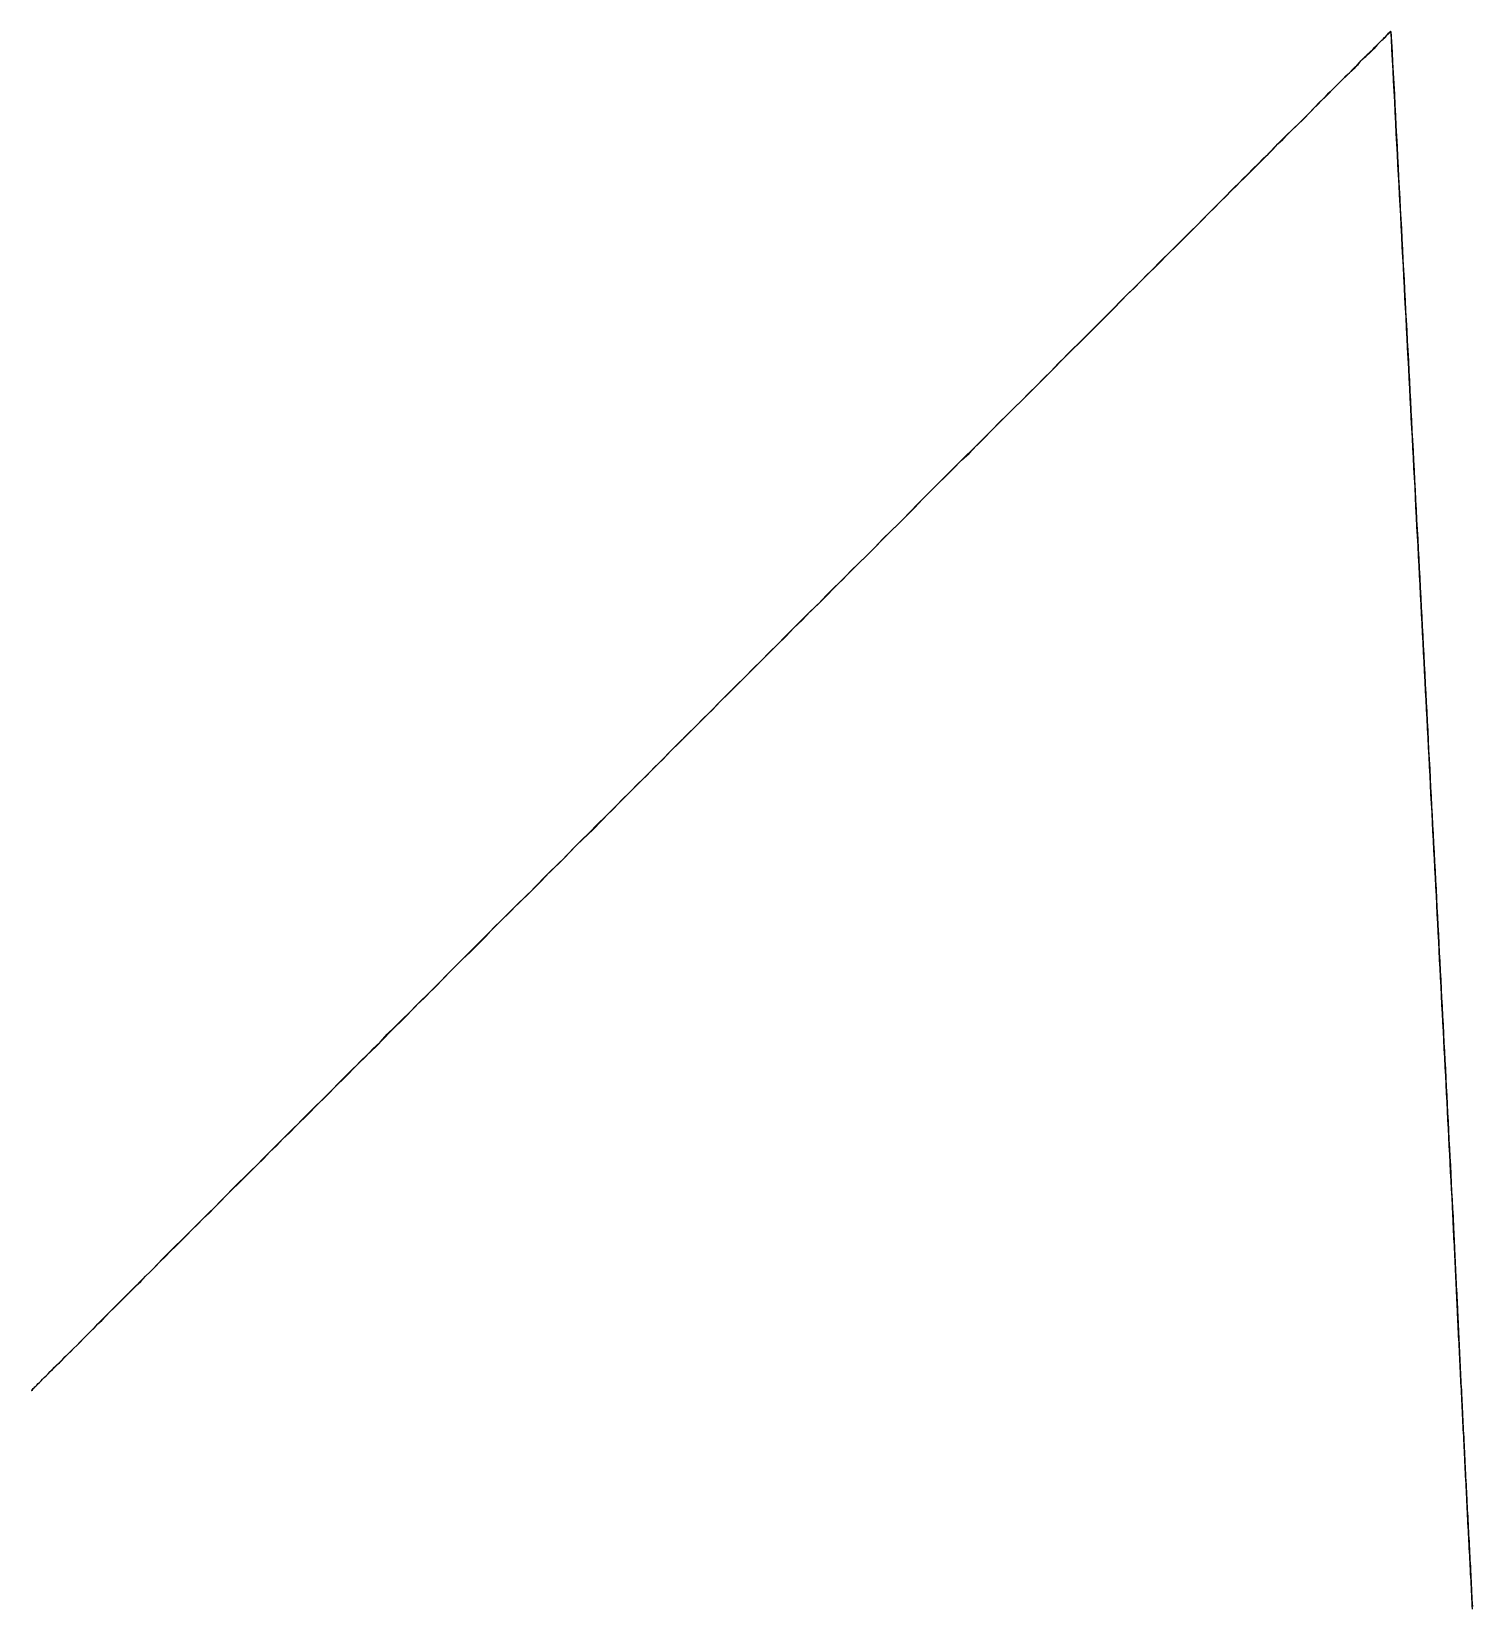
# Model space of a CAD drawing. Extents: x -0.7 to 36.3, y -28.5 to 29.4.
# Drawn here: x 6.5193 to 6.686, y -20.6795 to -20.4973 of the extents above; entities that cross this region are included whole.
import ezdxf

# ---------------------------------------------------------------- set-up
doc = ezdxf.new("R2010")
doc.units = 0
doc.layers.add('VECTOR_ETCH', color=5, linetype='CONTINUOUS')

msp = doc.modelspace()

# ---------------------------------------------------------------- linework, layer by layer
at = {"layer": 'VECTOR_ETCH'}
for points in [[(6.686, -20.6798, 0), (6.68598, -20.6794, 0), (6.68596, -20.679, 0), (6.68594, -20.6786, 0), (6.68592, -20.6782, 0), (6.68589, -20.6777, 0), (6.68587, -20.6773, 0), (6.68585, -20.6769, 0), (6.68583, -20.6765, 0), (6.68581, -20.6761, 0), (6.68578, -20.6757, 0), (6.68576, -20.6752, 0), (6.68574, -20.6748, 0), (6.68572, -20.6744, 0), (6.6857, -20.674, 0), (6.68568, -20.6736, 0), (6.68565, -20.6732, 0), (6.68563, -20.6727, 0), (6.68561, -20.6723, 0), (6.68559, -20.6719, 0), (6.68557, -20.6715, 0), (6.68555, -20.6711, 0), (6.68553, -20.6707, 0), (6.6855, -20.6703, 0), (6.68548, -20.6698, 0), (6.68546, -20.6694, 0), (6.68544, -20.669, 0), (6.68542, -20.6686, 0), (6.6854, -20.6682, 0), (6.68538, -20.6678, 0), (6.68535, -20.6673, 0), (6.68533, -20.6669, 0), (6.68531, -20.6665, 0), (6.68529, -20.6661, 0), (6.68527, -20.6657, 0), (6.68525, -20.6653, 0), (6.68523, -20.6648, 0), (6.68521, -20.6644, 0), (6.68519, -20.664, 0), (6.68516, -20.6636, 0), (6.68514, -20.6632, 0), (6.68512, -20.6628, 0), (6.6851, -20.6623, 0), (6.68508, -20.6619, 0), (6.68506, -20.6615, 0), (6.68504, -20.6611, 0), (6.68502, -20.6607, 0), (6.685, -20.6603, 0), (6.68498, -20.6598, 0), (6.68496, -20.6594, 0), (6.68494, -20.659, 0), (6.68491, -20.6586, 0), (6.68489, -20.6582, 0), (6.68487, -20.6578, 0), (6.68485, -20.6573, 0), (6.68483, -20.6569, 0), (6.68481, -20.6565, 0), (6.68479, -20.6561, 0), (6.68477, -20.6557, 0), (6.68475, -20.6553, 0), (6.68473, -20.6548, 0), (6.68471, -20.6544, 0), (6.68469, -20.654, 0), (6.68467, -20.6536, 0), (6.68465, -20.6532, 0), (6.68463, -20.6528, 0), (6.68461, -20.6523, 0), (6.68459, -20.6519, 0), (6.68457, -20.6515, 0), (6.68455, -20.6511, 0), (6.68453, -20.6507, 0), (6.68451, -20.6503, 0), (6.68448, -20.6498, 0), (6.68446, -20.6494, 0), (6.68444, -20.649, 0), (6.68442, -20.6486, 0), (6.6844, -20.6482, 0), (6.68438, -20.6478, 0), (6.68436, -20.6473, 0), (6.68434, -20.6469, 0), (6.68432, -20.6465, 0), (6.6843, -20.6461, 0), (6.68428, -20.6457, 0), (6.68426, -20.6452, 0), (6.68424, -20.6448, 0), (6.68422, -20.6444, 0), (6.6842, -20.644, 0), (6.68418, -20.6436, 0), (6.68416, -20.6432, 0), (6.68414, -20.6427, 0), (6.68412, -20.6423, 0), (6.6841, -20.6419, 0), (6.68408, -20.6415, 0), (6.68406, -20.6411, 0), (6.68404, -20.6407, 0), (6.68402, -20.6402, 0), (6.684, -20.6398, 0), (6.68398, -20.6394, 0), (6.68396, -20.639, 0), (6.68394, -20.6386, 0), (6.68392, -20.6381, 0), (6.6839, -20.6377, 0), (6.68388, -20.6373, 0), (6.68386, -20.6369, 0), (6.68384, -20.6365, 0), (6.68382, -20.6361, 0), (6.6838, -20.6356, 0), (6.68378, -20.6352, 0), (6.68376, -20.6348, 0), (6.68373, -20.6342, 0), (6.68368, -20.6332, 0), (6.68363, -20.6322, 0), (6.68358, -20.6312, 0), (6.68353, -20.6302, 0), (6.68347, -20.6292, 0), (6.68342, -20.6282, 0), (6.68337, -20.6272, 0), (6.68332, -20.6262, 0), (6.68327, -20.6252, 0), (6.68321, -20.6242, 0), (6.68316, -20.6232, 0), (6.68311, -20.6222, 0), (6.68306, -20.6211, 0), (6.683, -20.6201, 0), (6.68295, -20.6191, 0), (6.6829, -20.6181, 0), (6.68285, -20.6171, 0), (6.68279, -20.616, 0), (6.68274, -20.615, 0), (6.68269, -20.614, 0), (6.68263, -20.613, 0), (6.68258, -20.6119, 0), (6.68252, -20.6109, 0), (6.68247, -20.6099, 0), (6.68242, -20.6088, 0), (6.68236, -20.6078, 0), (6.68231, -20.6067, 0), (6.68225, -20.6057, 0), (6.6822, -20.6047, 0), (6.68215, -20.6036, 0), (6.68209, -20.6026, 0), (6.68204, -20.6015, 0), (6.68198, -20.6005, 0), (6.68193, -20.5994, 0), (6.68187, -20.5983, 0), (6.68182, -20.5973, 0), (6.68176, -20.5962, 0), (6.68171, -20.5952, 0), (6.68165, -20.5941, 0), (6.68159, -20.593, 0), (6.68154, -20.592, 0), (6.68148, -20.5909, 0), (6.68143, -20.5898, 0), (6.68137, -20.5888, 0), (6.68132, -20.5877, 0), (6.68126, -20.5866, 0), (6.6812, -20.5855, 0), (6.68115, -20.5845, 0), (6.68109, -20.5834, 0), (6.68103, -20.5823, 0), (6.68098, -20.5812, 0), (6.68092, -20.5801, 0), (6.68086, -20.579, 0), (6.68081, -20.5779, 0), (6.68075, -20.5768, 0), (6.68069, -20.5757, 0), (6.68063, -20.5746, 0), (6.68058, -20.5736, 0), (6.68052, -20.5725, 0), (6.68046, -20.5713, 0), (6.6804, -20.5702, 0), (6.68035, -20.5691, 0), (6.68029, -20.568, 0), (6.68023, -20.5669, 0), (6.68017, -20.5658, 0), (6.68011, -20.5647, 0), (6.68005, -20.5636, 0), (6.68, -20.5625, 0), (6.67994, -20.5613, 0), (6.67988, -20.5602, 0), (6.67982, -20.5591, 0), (6.67976, -20.558, 0), (6.6797, -20.5568, 0), (6.67964, -20.5557, 0), (6.67958, -20.5546, 0), (6.67952, -20.5535, 0), (6.67946, -20.5523, 0), (6.67941, -20.5512, 0), (6.67935, -20.55, 0), (6.67929, -20.5489, 0), (6.67923, -20.5478, 0), (6.67917, -20.5466, 0), (6.67911, -20.5455, 0), (6.67905, -20.5443, 0), (6.67899, -20.5432, 0), (6.67892, -20.542, 0), (6.67886, -20.5409, 0), (6.6788, -20.5397, 0), (6.67874, -20.5386, 0), (6.67868, -20.5374, 0), (6.67862, -20.5363, 0), (6.67856, -20.5351, 0), (6.6785, -20.5339, 0), (6.67844, -20.5328, 0), (6.67838, -20.5316, 0), (6.67832, -20.5304, 0), (6.67825, -20.5293, 0), (6.67819, -20.5281, 0), (6.67813, -20.5269, 0), (6.67807, -20.5257, 0), (6.67801, -20.5245, 0), (6.67794, -20.5234, 0), (6.67788, -20.5222, 0), (6.67782, -20.521, 0), (6.67776, -20.5198, 0), (6.6777, -20.5186, 0), (6.67763, -20.5174, 0), (6.67757, -20.5162, 0), (6.67751, -20.5151, 0), (6.67744, -20.5139, 0), (6.67738, -20.5127, 0), (6.67732, -20.5115, 0), (6.67726, -20.5103, 0), (6.67719, -20.5091, 0), (6.67713, -20.5079, 0), (6.67707, -20.5066, 0), (6.677, -20.5054, 0), (6.67694, -20.5042, 0), (6.67687, -20.503, 0), (6.67681, -20.5018, 0), (6.67675, -20.5006, 0), (6.67668, -20.4994, 0), (6.67662, -20.4981, 0), (6.67657, -20.4973, 0), (6.67652, -20.4973, 0), (6.67642, -20.4974, 0), (6.67625, -20.4976, 0), (6.67602, -20.4978, 0), (6.67574, -20.4981, 0), (6.67541, -20.4984, 0), (6.67501, -20.4988, 0), (6.67457, -20.4993, 0), (6.67407, -20.4998, 0), (6.67352, -20.5003, 0), (6.67291, -20.5009, 0), (6.67226, -20.5016, 0), (6.67156, -20.5023, 0), (6.67081, -20.503, 0), (6.67001, -20.5038, 0), (6.66917, -20.5047, 0), (6.66828, -20.5055, 0), (6.66735, -20.5065, 0), (6.66637, -20.5075, 0), (6.66535, -20.5085, 0), (6.66429, -20.5095, 0), (6.66319, -20.5106, 0), (6.66205, -20.5118, 0), (6.66088, -20.513, 0), (6.65966, -20.5142, 0), (6.65841, -20.5154, 0), (6.65712, -20.5167, 0), (6.6558, -20.518, 0), (6.65445, -20.5194, 0), (6.65306, -20.5208, 0), (6.65165, -20.5222, 0), (6.6502, -20.5236, 0), (6.64872, -20.5251, 0), (6.64721, -20.5266, 0), (6.64568, -20.5281, 0), (6.64412, -20.5297, 0), (6.64253, -20.5313, 0), (6.64093, -20.5329, 0), (6.63929, -20.5345, 0), (6.63764, -20.5362, 0), (6.63596, -20.5379, 0), (6.63426, -20.5396, 0), (6.63254, -20.5413, 0), (6.63081, -20.543, 0), (6.62905, -20.5448, 0), (6.62728, -20.5465, 0), (6.6255, -20.5483, 0), (6.6237, -20.5501, 0), (6.62189, -20.5519, 0), (6.62006, -20.5538, 0), (6.61822, -20.5556, 0), (6.61637, -20.5575, 0), (6.61451, -20.5593, 0), (6.61265, -20.5612, 0), (6.61077, -20.5631, 0), (6.60889, -20.5649, 0), (6.607, -20.5668, 0), (6.60511, -20.5687, 0), (6.60322, -20.5706, 0), (6.60132, -20.5725, 0), (6.59942, -20.5744, 0), (6.59752, -20.5763, 0), (6.59562, -20.5782, 0), (6.59372, -20.5801, 0), (6.59182, -20.582, 0), (6.58993, -20.5839, 0), (6.58804, -20.5858, 0), (6.58615, -20.5877, 0), (6.58428, -20.5896, 0), (6.58241, -20.5914, 0), (6.58054, -20.5933, 0), (6.57869, -20.5951, 0), (6.57684, -20.597, 0), (6.57501, -20.5988, 0), (6.57319, -20.6006, 0), (6.57138, -20.6024, 0), (6.56959, -20.6042, 0), (6.56781, -20.606, 0), (6.56605, -20.6078, 0), (6.5643, -20.6095, 0), (6.56258, -20.6113, 0), (6.56087, -20.613, 0), (6.55918, -20.6147, 0), (6.55751, -20.6163, 0), (6.55587, -20.618, 0), (6.55424, -20.6196, 0), (6.55264, -20.6212, 0), (6.55107, -20.6228, 0), (6.54952, -20.6243, 0), (6.548, -20.6258, 0), (6.54651, -20.6273, 0), (6.54504, -20.6288, 0), (6.54361, -20.6302, 0), (6.54221, -20.6316, 0), (6.54083, -20.633, 0), (6.53949, -20.6343, 0), (6.53819, -20.6356, 0), (6.53692, -20.6369, 0), (6.53568, -20.6381, 0), (6.53449, -20.6393, 0), (6.53333, -20.6405, 0), (6.5322, -20.6416, 0), (6.53112, -20.6427, 0), (6.53008, -20.6437, 0), (6.52908, -20.6447, 0), (6.52813, -20.6457, 0), (6.52721, -20.6466, 0), (6.52635, -20.6475, 0), (6.52552, -20.6483, 0), (6.52475, -20.6491, 0), (6.52402, -20.6498, 0), (6.52334, -20.6505, 0), (6.52271, -20.6511, 0), (6.52213, -20.6517, 0), (6.5216, -20.6522, 0), (6.52113, -20.6527, 0), (6.5207, -20.6531, 0), (6.52034, -20.6535, 0), (6.52002, -20.6538, 0), (6.51977, -20.6541, 0), (6.51957, -20.6543, 0), (6.51943, -20.6544, 0), (6.51935, -20.6545, 0), (6.51933, -20.6545, 0), (6.51934, -20.6545, 0), (6.51937, -20.6545, 0), (6.51941, -20.6544, 0), (6.51946, -20.6544, 0), (6.51953, -20.6543, 0), (6.51962, -20.6542, 0), (6.51972, -20.6541, 0), (6.51983, -20.654, 0), (6.51996, -20.6539, 0), (6.5201, -20.6537, 0), (6.52026, -20.6536, 0), (6.52043, -20.6534, 0), (6.52061, -20.6532, 0), (6.52081, -20.653, 0), (6.52102, -20.6528, 0), (6.52125, -20.6526, 0), (6.52149, -20.6523, 0), (6.52174, -20.6521, 0), (6.522, -20.6518, 0), (6.52228, -20.6515, 0), (6.52257, -20.6513, 0), (6.52288, -20.651, 0), (6.52319, -20.6506, 0), (6.52352, -20.6503, 0), (6.52386, -20.65, 0), (6.52421, -20.6496, 0), (6.52458, -20.6493, 0), (6.52495, -20.6489, 0), (6.52534, -20.6485, 0), (6.52574, -20.6481, 0), (6.52615, -20.6477, 0), (6.52658, -20.6473, 0), (6.52701, -20.6468, 0), (6.52746, -20.6464, 0), (6.52791, -20.6459, 0), (6.52838, -20.6454, 0), (6.52886, -20.645, 0), (6.52935, -20.6445, 0), (6.52985, -20.644, 0), (6.53036, -20.6435, 0), (6.53088, -20.6429, 0), (6.53141, -20.6424, 0), (6.53196, -20.6419, 0), (6.53251, -20.6413, 0), (6.53307, -20.6408, 0), (6.53364, -20.6402, 0), (6.53422, -20.6396, 0), (6.53481, -20.639, 0), (6.53541, -20.6384, 0), (6.53602, -20.6378, 0), (6.53664, -20.6372, 0), (6.53726, -20.6366, 0), (6.5379, -20.6359, 0), (6.53854, -20.6353, 0), (6.53919, -20.6346, 0), (6.53986, -20.634, 0), (6.54053, -20.6333, 0), (6.5412, -20.6326, 0), (6.54189, -20.6319, 0), (6.54259, -20.6312, 0), (6.54329, -20.6305, 0), (6.544, -20.6298, 0), (6.54471, -20.6291, 0), (6.54544, -20.6284, 0), (6.54617, -20.6277, 0), (6.54691, -20.6269, 0), (6.54766, -20.6262, 0), (6.54841, -20.6254, 0), (6.54917, -20.6247, 0), (6.54994, -20.6239, 0), (6.55072, -20.6231, 0), (6.5515, -20.6223, 0), (6.55228, -20.6215, 0), (6.55308, -20.6208, 0), (6.55388, -20.62, 0), (6.55468, -20.6191, 0), (6.55549, -20.6183, 0), (6.55631, -20.6175, 0), (6.55714, -20.6167, 0), (6.55796, -20.6159, 0), (6.5588, -20.615, 0), (6.55964, -20.6142, 0), (6.56048, -20.6133, 0), (6.56133, -20.6125, 0), (6.56219, -20.6116, 0), (6.56305, -20.6108, 0), (6.56391, -20.6099, 0), (6.56478, -20.6091, 0), (6.56565, -20.6082, 0), (6.56653, -20.6073, 0), (6.56741, -20.6064, 0), (6.56829, -20.6055, 0), (6.56918, -20.6046, 0), (6.57008, -20.6038, 0), (6.57097, -20.6029, 0), (6.57188, -20.602, 0), (6.57278, -20.601, 0), (6.57369, -20.6001, 0), (6.5746, -20.5992, 0), (6.57551, -20.5983, 0), (6.57643, -20.5974, 0), (6.57735, -20.5965, 0), (6.57827, -20.5956, 0), (6.57919, -20.5946, 0), (6.58012, -20.5937, 0), (6.58105, -20.5928, 0), (6.58198, -20.5918, 0), (6.58291, -20.5909, 0), (6.58385, -20.59, 0), (6.58479, -20.589, 0), (6.58573, -20.5881, 0), (6.58667, -20.5872, 0), (6.58761, -20.5862, 0), (6.58855, -20.5853, 0), (6.5895, -20.5843, 0), (6.59045, -20.5834, 0), (6.59139, -20.5824, 0), (6.59234, -20.5815, 0), (6.59329, -20.5805, 0), (6.59424, -20.5796, 0), (6.59519, -20.5786, 0), (6.59614, -20.5777, 0), (6.59709, -20.5767, 0), (6.59804, -20.5758, 0), (6.59899, -20.5748, 0), (6.59994, -20.5739, 0), (6.60089, -20.5729, 0), (6.60184, -20.572, 0), (6.60279, -20.571, 0), (6.60374, -20.5701, 0), (6.60468, -20.5691, 0), (6.60563, -20.5682, 0), (6.60658, -20.5673, 0), (6.60752, -20.5663, 0), (6.60846, -20.5654, 0), (6.60941, -20.5644, 0), (6.61035, -20.5635, 0), (6.61129, -20.5625, 0), (6.61222, -20.5616, 0), (6.61316, -20.5607, 0), (6.61409, -20.5597, 0), (6.61502, -20.5588, 0), (6.61595, -20.5579, 0), (6.61688, -20.557, 0), (6.6178, -20.556, 0), (6.61872, -20.5551, 0), (6.61964, -20.5542, 0), (6.62056, -20.5533, 0), (6.62147, -20.5524, 0), (6.62238, -20.5514, 0), (6.62329, -20.5505, 0), (6.62419, -20.5496, 0), (6.62509, -20.5487, 0), (6.62599, -20.5478, 0), (6.62688, -20.5469, 0), (6.62777, -20.5461, 0), (6.62865, -20.5452, 0), (6.62953, -20.5443, 0), (6.63041, -20.5434, 0), (6.63128, -20.5425, 0), (6.63215, -20.5417, 0), (6.63301, -20.5408, 0), (6.63387, -20.54, 0), (6.63473, -20.5391, 0), (6.63557, -20.5383, 0), (6.63642, -20.5374, 0), (6.63726, -20.5366, 0), (6.63809, -20.5357, 0), (6.63892, -20.5349, 0), (6.63974, -20.5341, 0), (6.64056, -20.5333, 0), (6.64137, -20.5325, 0), (6.64217, -20.5317, 0), (6.64297, -20.5309, 0), (6.64376, -20.5301, 0), (6.64455, -20.5293, 0), (6.64533, -20.5285, 0), (6.6461, -20.5277, 0), (6.64687, -20.527, 0), (6.64763, -20.5262, 0), (6.64838, -20.5254, 0), (6.64913, -20.5247, 0), (6.64986, -20.524, 0), (6.65059, -20.5232, 0), (6.65132, -20.5225, 0), (6.65203, -20.5218, 0), (6.65274, -20.5211, 0), (6.65344, -20.5204, 0), (6.65414, -20.5197, 0), (6.65482, -20.519, 0), (6.6555, -20.5183, 0), (6.65617, -20.5177, 0), (6.65683, -20.517, 0), (6.65748, -20.5164, 0), (6.65812, -20.5157, 0), (6.65876, -20.5151, 0), (6.65938, -20.5144, 0), (6.66, -20.5138, 0), (6.6606, -20.5132, 0), (6.6612, -20.5126, 0), (6.66179, -20.512, 0), (6.66237, -20.5115, 0), (6.66294, -20.5109, 0), (6.6635, -20.5103, 0), (6.66405, -20.5098, 0), (6.66459, -20.5092, 0), (6.66512, -20.5087, 0), (6.66563, -20.5082, 0), (6.66614, -20.5077, 0), (6.66664, -20.5072, 0), (6.66713, -20.5067, 0), (6.66761, -20.5062, 0), (6.66807, -20.5058, 0), (6.66853, -20.5053, 0), (6.66897, -20.5049, 0), (6.6694, -20.5044, 0), (6.66982, -20.504, 0), (6.67023, -20.5036, 0), (6.67063, -20.5032, 0), (6.67102, -20.5028, 0), (6.67139, -20.5024, 0), (6.67176, -20.5021, 0), (6.67211, -20.5017, 0), (6.67244, -20.5014, 0), (6.67277, -20.5011, 0), (6.67308, -20.5007, 0), (6.67338, -20.5004, 0), (6.67367, -20.5002, 0), (6.67395, -20.4999, 0), (6.67421, -20.4996, 0), (6.67446, -20.4994, 0), (6.6747, -20.4991, 0), (6.67492, -20.4989, 0), (6.67513, -20.4987, 0), (6.67532, -20.4985, 0), (6.6755, -20.4983, 0), (6.67567, -20.4982, 0), (6.67583, -20.498, 0), (6.67597, -20.4979, 0), (6.67609, -20.4977, 0), (6.6762, -20.4976, 0), (6.6763, -20.4975, 0), (6.67638, -20.4974, 0), (6.67645, -20.4974, 0), (6.6765, -20.4973, 0), (6.67654, -20.4973, 0), (6.67656, -20.4973, 0), (6.67657, -20.4973, 0)], [(6.67657, -20.4973, 0), (6.67664, -20.4985, 0), (6.6767, -20.4997, 0), (6.67676, -20.5009, 0), (6.67683, -20.5021, 0), (6.67689, -20.5033, 0), (6.67696, -20.5046, 0), (6.67702, -20.5058, 0), (6.67708, -20.507, 0), (6.67715, -20.5082, 0), (6.67721, -20.5094, 0), (6.67727, -20.5106, 0), (6.67734, -20.5118, 0), (6.6774, -20.513, 0), (6.67746, -20.5142, 0), (6.67752, -20.5154, 0), (6.67759, -20.5166, 0), (6.67765, -20.5178, 0), (6.67771, -20.519, 0), (6.67777, -20.5201, 0), (6.67784, -20.5213, 0), (6.6779, -20.5225, 0), (6.67796, -20.5237, 0), (6.67802, -20.5249, 0), (6.67809, -20.526, 0), (6.67815, -20.5272, 0), (6.67821, -20.5284, 0), (6.67827, -20.5296, 0), (6.67833, -20.5307, 0), (6.67839, -20.5319, 0), (6.67845, -20.5331, 0), (6.67852, -20.5342, 0), (6.67858, -20.5354, 0), (6.67864, -20.5366, 0), (6.6787, -20.5377, 0), (6.67876, -20.5389, 0), (6.67882, -20.54, 0), (6.67888, -20.5412, 0), (6.67894, -20.5423, 0), (6.679, -20.5435, 0), (6.67906, -20.5446, 0), (6.67912, -20.5458, 0), (6.67918, -20.5469, 0), (6.67924, -20.5481, 0), (6.6793, -20.5492, 0), (6.67936, -20.5504, 0), (6.67942, -20.5515, 0), (6.67948, -20.5526, 0), (6.67954, -20.5538, 0), (6.6796, -20.5549, 0), (6.67966, -20.556, 0), (6.67972, -20.5572, 0), (6.67978, -20.5583, 0), (6.67984, -20.5594, 0), (6.67989, -20.5605, 0), (6.67995, -20.5616, 0), (6.68001, -20.5628, 0), (6.68007, -20.5639, 0), (6.68013, -20.565, 0), (6.68019, -20.5661, 0), (6.68025, -20.5672, 0), (6.6803, -20.5683, 0), (6.68036, -20.5694, 0), (6.68042, -20.5705, 0), (6.68048, -20.5716, 0), (6.68053, -20.5728, 0), (6.68059, -20.5739, 0), (6.68065, -20.5749, 0), (6.68071, -20.576, 0), (6.68076, -20.5771, 0), (6.68082, -20.5782, 0), (6.68088, -20.5793, 0), (6.68093, -20.5804, 0), (6.68099, -20.5815, 0), (6.68105, -20.5826, 0), (6.68111, -20.5837, 0), (6.68116, -20.5847, 0), (6.68122, -20.5858, 0), (6.68127, -20.5869, 0), (6.68133, -20.588, 0), (6.68139, -20.5891, 0), (6.68144, -20.5901, 0), (6.6815, -20.5912, 0), (6.68155, -20.5923, 0), (6.68161, -20.5933, 0), (6.68167, -20.5944, 0), (6.68172, -20.5955, 0), (6.68178, -20.5965, 0), (6.68183, -20.5976, 0), (6.68189, -20.5986, 0), (6.68194, -20.5997, 0), (6.682, -20.6007, 0), (6.68205, -20.6018, 0), (6.68211, -20.6028, 0), (6.68216, -20.6039, 0), (6.68221, -20.6049, 0), (6.68227, -20.606, 0), (6.68232, -20.607, 0), (6.68238, -20.6081, 0), (6.68243, -20.6091, 0), (6.68249, -20.6101, 0), (6.68254, -20.6112, 0), (6.68259, -20.6122, 0), (6.68265, -20.6132, 0), (6.6827, -20.6143, 0), (6.68275, -20.6153, 0), (6.68281, -20.6163, 0), (6.68286, -20.6173, 0), (6.68291, -20.6184, 0), (6.68297, -20.6194, 0), (6.68302, -20.6204, 0), (6.68307, -20.6214, 0), (6.68312, -20.6224, 0), (6.68318, -20.6234, 0), (6.68323, -20.6244, 0), (6.68328, -20.6255, 0), (6.68333, -20.6265, 0), (6.68339, -20.6275, 0), (6.68344, -20.6285, 0), (6.68349, -20.6295, 0), (6.68354, -20.6305, 0), (6.68359, -20.6315, 0), (6.68364, -20.6325, 0), (6.6837, -20.6335, 0), (6.68375, -20.6344, 0), (6.68377, -20.6349, 0), (6.68379, -20.6353, 0), (6.68381, -20.6358, 0), (6.68383, -20.6362, 0), (6.68385, -20.6366, 0), (6.68387, -20.637, 0), (6.68389, -20.6374, 0), (6.68391, -20.6378, 0), (6.68393, -20.6383, 0), (6.68395, -20.6387, 0), (6.68397, -20.6391, 0), (6.68399, -20.6395, 0), (6.68401, -20.6399, 0), (6.68403, -20.6404, 0), (6.68405, -20.6408, 0), (6.68407, -20.6412, 0), (6.68409, -20.6416, 0), (6.68411, -20.642, 0), (6.68413, -20.6424, 0), (6.68415, -20.6429, 0), (6.68417, -20.6433, 0), (6.68419, -20.6437, 0), (6.68421, -20.6441, 0), (6.68423, -20.6445, 0), (6.68425, -20.6449, 0), (6.68427, -20.6454, 0), (6.68429, -20.6458, 0), (6.68431, -20.6462, 0), (6.68433, -20.6466, 0), (6.68435, -20.647, 0), (6.68437, -20.6475, 0), (6.68439, -20.6479, 0), (6.68441, -20.6483, 0), (6.68443, -20.6487, 0), (6.68445, -20.6491, 0), (6.68447, -20.6495, 0), (6.68449, -20.65, 0), (6.68451, -20.6504, 0), (6.68453, -20.6508, 0), (6.68455, -20.6512, 0), (6.68457, -20.6516, 0), (6.68459, -20.652, 0), (6.68461, -20.6525, 0), (6.68463, -20.6529, 0), (6.68465, -20.6533, 0), (6.68467, -20.6537, 0), (6.68469, -20.6541, 0), (6.68471, -20.6545, 0), (6.68474, -20.655, 0), (6.68476, -20.6554, 0), (6.68478, -20.6558, 0), (6.6848, -20.6562, 0), (6.68482, -20.6566, 0), (6.68484, -20.657, 0), (6.68486, -20.6575, 0), (6.68488, -20.6579, 0), (6.6849, -20.6583, 0), (6.68492, -20.6587, 0), (6.68494, -20.6591, 0), (6.68496, -20.6595, 0), (6.68498, -20.66, 0), (6.685, -20.6604, 0), (6.68502, -20.6608, 0), (6.68505, -20.6612, 0), (6.68507, -20.6616, 0), (6.68509, -20.662, 0), (6.68511, -20.6625, 0), (6.68513, -20.6629, 0), (6.68515, -20.6633, 0), (6.68517, -20.6637, 0), (6.68519, -20.6641, 0), (6.68521, -20.6645, 0), (6.68523, -20.665, 0), (6.68525, -20.6654, 0), (6.68528, -20.6658, 0), (6.6853, -20.6662, 0), (6.68532, -20.6666, 0), (6.68534, -20.667, 0), (6.68536, -20.6675, 0), (6.68538, -20.6679, 0), (6.6854, -20.6683, 0), (6.68542, -20.6687, 0), (6.68545, -20.6691, 0), (6.68547, -20.6695, 0), (6.68549, -20.67, 0), (6.68551, -20.6704, 0), (6.68553, -20.6708, 0), (6.68555, -20.6712, 0), (6.68557, -20.6716, 0), (6.6856, -20.672, 0), (6.68562, -20.6724, 0), (6.68564, -20.6729, 0), (6.68566, -20.6733, 0), (6.68568, -20.6737, 0), (6.6857, -20.6741, 0), (6.68573, -20.6745, 0), (6.68575, -20.6749, 0), (6.68577, -20.6754, 0), (6.68579, -20.6758, 0), (6.68581, -20.6762, 0), (6.68583, -20.6766, 0), (6.68586, -20.677, 0), (6.68588, -20.6774, 0), (6.6859, -20.6779, 0), (6.68592, -20.6783, 0), (6.68594, -20.6787, 0), (6.68597, -20.6791, 0), (6.68599, -20.6795, 0)]]:
    msp.add_polyline3d(points, dxfattribs=at)

doc.saveas('drawing.dxf')
